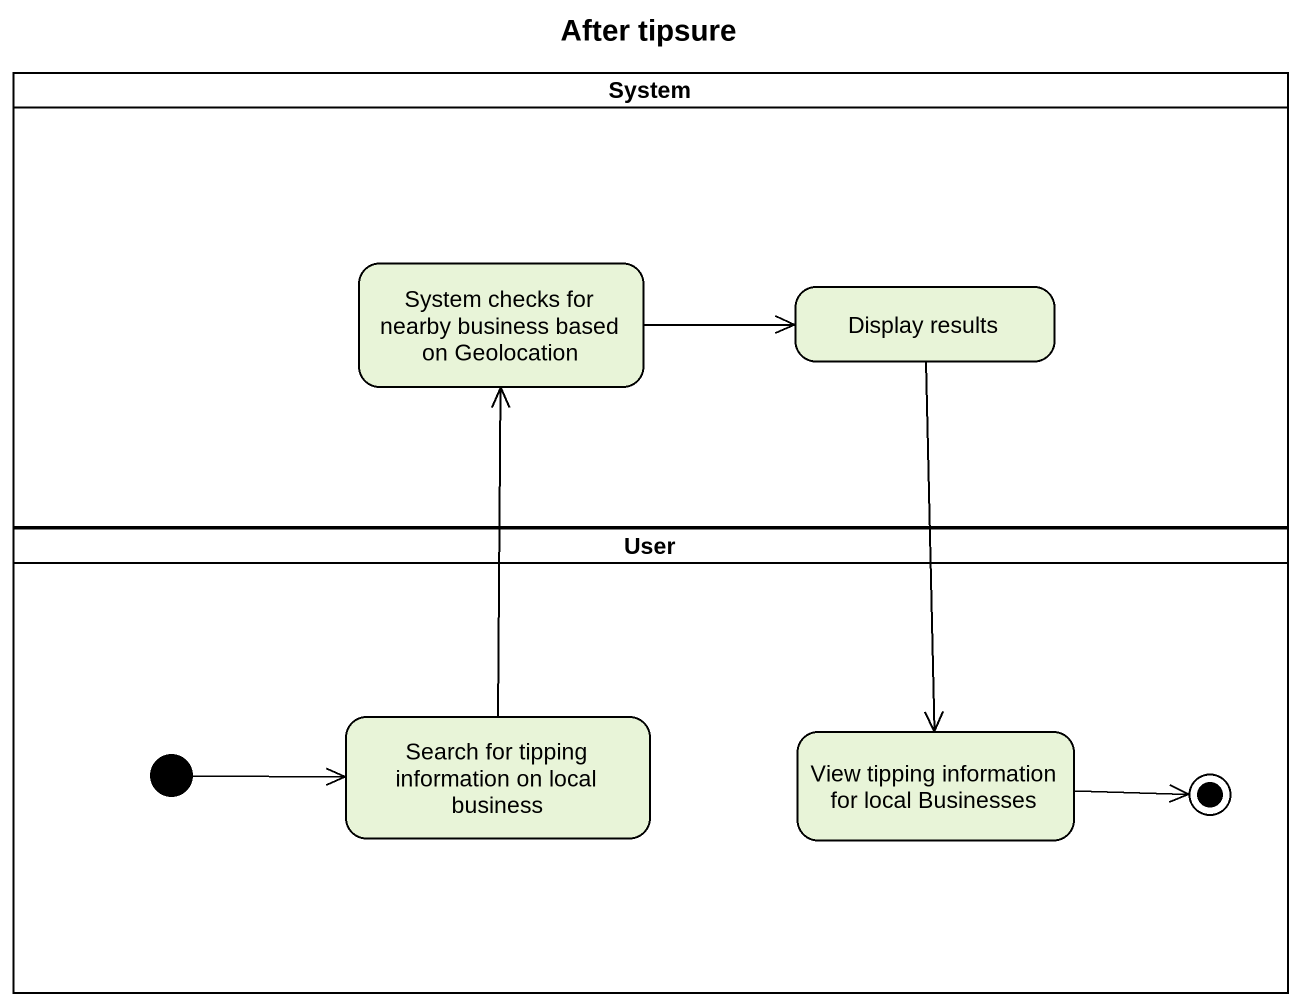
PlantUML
@startuml
title After tipsure
hide empty description
state System <<partition>> {
  state "System checks for nearby business based on Geolocation" as System_checks_for_nearby
  state "Display results" as Display_results
}
state User <<partition>> {
  state "Search for tipping information on local business" as Search_for_tipping
  state "View tipping information for local Businesses" as View_tipping_information
  [*] -right-> Search_for_tipping
  View_tipping_information -right-> [*]
}
System_checks_for_nearby -right-> Display_results
Display_results --> View_tipping_information
Search_for_tipping -up-> System_checks_for_nearby
@enduml
